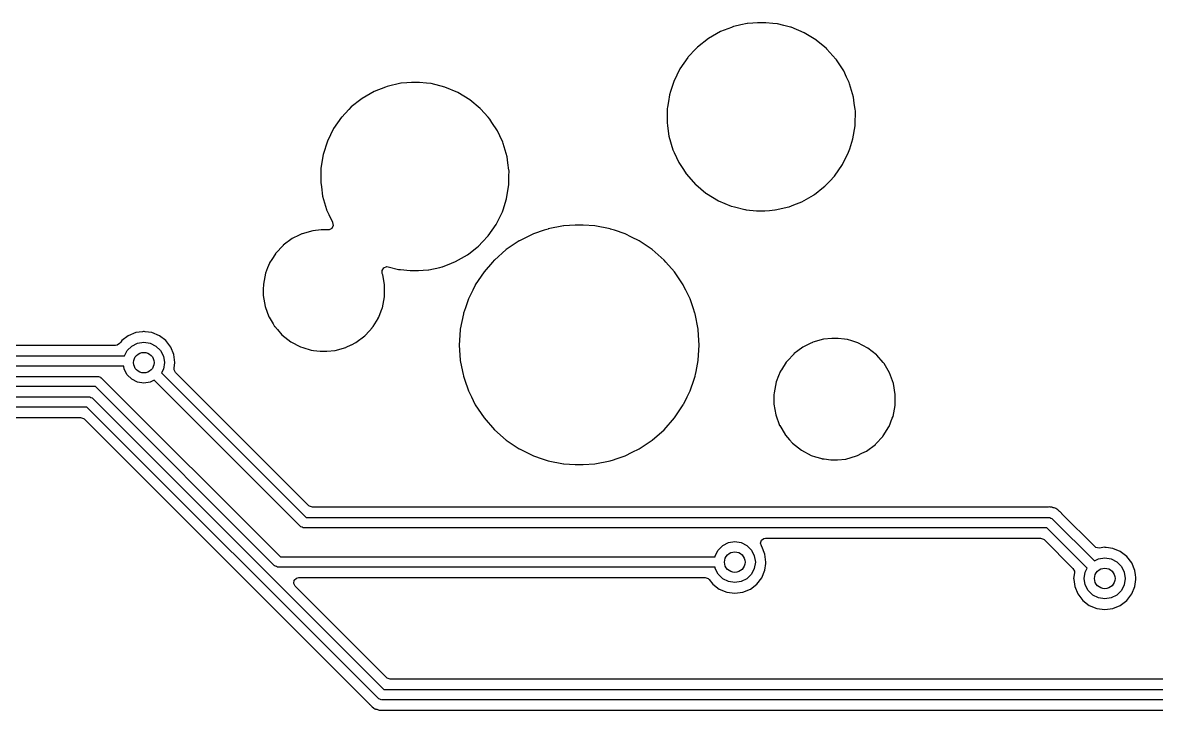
# Model space of a CAD drawing. Extents: x 0.6 to 14.8, y -5.2 to -0.6.
# Drawn here: x 5.108 to 5.977, y -4.119 to -3.592 of the extents above; entities that cross this region are included whole.
import ezdxf

# ---------------------------------------------------------------- set-up
doc = ezdxf.new("R2010")
doc.units = 0
doc.header["$MEASUREMENT"] = 0
doc.layers.add('BLACK', color=7, linetype='CONTINUOUS')

msp = doc.modelspace()

# ---------------------------------------------------------------- linework, layer by layer
at = {"layer": 'BLACK', "linetype": 'CONTINUOUS'}
for p, q in [((5.65103, -3.59539), (5.64267, -3.59864)), ((5.65252, -3.59481), (5.65103, -3.59539)), ((5.65266, -3.59476), (5.65252, -3.59481)), ((5.65252, -3.59481), (5.65252, -3.59481)), ((5.65281, -3.59473), (5.65266, -3.59476)), ((5.65817, -3.59351), (5.65281, -3.59473)), ((5.66311, -3.5924), (5.65817, -3.59351)), ((5.66325, -3.59239), (5.66311, -3.5924)), ((5.6675, -3.59207), (5.66325, -3.59239)), ((5.66325, -3.59239), (5.66325, -3.59239)), ((5.67107, -3.59181), (5.6675, -3.59207)), ((5.67744, -3.59181), (5.67107, -3.59181)), ((5.68259, -3.59232), (5.67744, -3.59181)), ((5.68619, -3.59269), (5.68259, -3.59232)), ((5.68634, -3.5927), (5.68619, -3.59269)), ((5.68619, -3.59269), (5.68619, -3.59269)), ((5.69105, -3.5939), (5.68634, -3.5927)), ((5.69635, -3.59524), (5.69105, -3.5939)), ((5.69672, -3.59534), (5.69635, -3.59524)), ((5.7066, -3.59948), (5.69672, -3.59534)), ((5.63338, -3.60396), (5.62496, -3.61059)), ((5.64267, -3.59864), (5.63338, -3.60396)), ((5.71575, -3.60504), (5.7066, -3.59948)), ((5.62371, -3.61192), (5.6179, -3.6181)), ((5.62496, -3.61059), (5.62371, -3.61192)), ((5.71587, -3.60513), (5.71575, -3.60504)), ((5.72256, -3.6107), (5.71587, -3.60513)), ((5.72399, -3.61189), (5.72256, -3.6107)), ((5.72409, -3.61199), (5.72399, -3.61189)), ((5.73093, -3.61966), (5.72409, -3.61199)), ((5.72409, -3.61199), (5.72409, -3.61199)), ((5.61762, -3.61839), (5.61152, -3.62719)), ((5.6179, -3.6181), (5.61762, -3.61839)), ((5.73112, -3.61988), (5.73093, -3.61966)), ((5.7312, -3.62), (5.73112, -3.61988)), ((5.73136, -3.62023), (5.7312, -3.62)), ((5.7312, -3.62), (5.7312, -3.62)), ((5.737, -3.62884), (5.73136, -3.62023)), ((5.61152, -3.62719), (5.60678, -3.6368)), ((5.73916, -3.63354), (5.737, -3.62884)), ((5.39778, -3.63823), (5.38733, -3.6406)), ((5.39792, -3.63822), (5.39778, -3.63823)), ((5.40217, -3.63791), (5.39792, -3.63822)), ((5.39792, -3.63822), (5.39792, -3.63822)), ((5.40574, -3.63764), (5.40217, -3.63791)), ((5.41211, -3.63764), (5.40574, -3.63764)), ((5.41726, -3.63816), (5.41211, -3.63764)), ((5.42086, -3.63852), (5.41726, -3.63816)), ((5.42087, -3.63852), (5.42086, -3.63852)), ((5.42101, -3.63854), (5.42087, -3.63852)), ((5.43139, -3.64117), (5.42101, -3.63854)), ((5.60674, -3.63694), (5.60426, -3.64468)), ((5.60678, -3.6368), (5.60674, -3.63694)), ((5.74109, -3.63771), (5.73916, -3.63354)), ((5.74148, -3.63856), (5.74109, -3.63771)), ((5.74448, -3.64885), (5.74148, -3.63856)), ((5.37735, -3.64448), (5.36805, -3.6498)), ((5.38585, -3.64117), (5.37735, -3.64448)), ((5.3872, -3.64065), (5.38585, -3.64117)), ((5.38733, -3.6406), (5.3872, -3.64065)), ((5.3872, -3.64065), (5.3872, -3.64065)), ((5.44127, -3.64532), (5.43139, -3.64117)), ((5.45043, -3.65087), (5.44127, -3.64532)), ((5.60352, -3.647), (5.60267, -3.65218)), ((5.60426, -3.64468), (5.60352, -3.647)), ((5.35964, -3.65643), (5.35792, -3.65825)), ((5.36707, -3.65057), (5.35964, -3.65643)), ((5.36793, -3.64989), (5.36707, -3.65057)), ((5.36805, -3.6498), (5.36793, -3.64989)), ((5.36793, -3.64989), (5.36793, -3.64989)), ((5.45054, -3.65097), (5.45043, -3.65087)), ((5.45848, -3.65757), (5.45054, -3.65097)), ((5.60197, -3.65651), (5.60179, -3.65757)), ((5.60267, -3.65218), (5.60197, -3.65651)), ((5.74511, -3.65353), (5.74448, -3.64885)), ((5.74576, -3.65825), (5.74511, -3.65353)), ((5.3523, -3.66423), (5.34619, -3.67303)), ((5.3524, -3.66412), (5.3523, -3.66423)), ((5.35792, -3.65825), (5.3524, -3.66412)), ((5.45866, -3.65772), (5.45848, -3.65757)), ((5.45876, -3.65783), (5.45866, -3.65772)), ((5.46457, -3.66435), (5.45876, -3.65783)), ((5.45876, -3.65783), (5.45876, -3.65783)), ((5.46579, -3.66571), (5.46457, -3.66435)), ((5.60175, -3.66088), (5.60165, -3.66828)), ((5.60179, -3.65772), (5.60175, -3.66088)), ((5.60179, -3.65757), (5.60179, -3.65772)), ((5.60179, -3.65772), (5.60179, -3.65772)), ((5.74592, -3.65946), (5.74576, -3.65825)), ((5.74578, -3.67017), (5.74592, -3.65946)), ((5.34619, -3.67303), (5.34145, -3.68264)), ((5.46748, -3.66828), (5.46579, -3.66571)), ((5.47167, -3.67467), (5.46748, -3.66828)), ((5.60165, -3.66828), (5.60167, -3.66843)), ((5.60167, -3.66843), (5.60201, -3.67092)), ((5.60167, -3.66843), (5.60167, -3.66843)), ((5.60201, -3.67092), (5.6031, -3.6789)), ((5.74406, -3.68074), (5.74566, -3.67092)), ((5.74566, -3.67092), (5.74576, -3.67031)), ((5.74576, -3.67031), (5.74578, -3.67017)), ((5.74576, -3.67031), (5.74576, -3.67031)), ((5.34145, -3.68264), (5.33819, -3.69284)), ((5.47342, -3.67847), (5.47167, -3.67467)), ((5.47572, -3.68346), (5.47342, -3.67847)), ((5.6031, -3.6789), (5.6061, -3.68918)), ((5.74158, -3.68849), (5.74402, -3.68088)), ((5.74402, -3.68088), (5.74406, -3.68074)), ((5.47615, -3.6844), (5.47572, -3.68346)), ((5.47915, -3.69468), (5.47615, -3.6844)), ((5.6061, -3.68918), (5.60616, -3.68931)), ((5.60616, -3.68931), (5.60616, -3.68931)), ((5.60616, -3.68931), (5.60706, -3.69128)), ((5.60706, -3.69128), (5.61058, -3.69891)), ((5.73606, -3.70055), (5.74079, -3.69094)), ((5.74079, -3.69094), (5.74158, -3.68849)), ((5.33819, -3.69284), (5.33647, -3.70341)), ((5.47976, -3.6992), (5.47915, -3.69468)), ((5.48053, -3.70485), (5.47976, -3.6992)), ((5.61058, -3.69891), (5.6142, -3.70443)), ((5.33642, -3.70695), (5.33633, -3.71412)), ((5.33646, -3.70355), (5.33642, -3.70695)), ((5.33647, -3.70341), (5.33646, -3.70355)), ((5.33646, -3.70355), (5.33646, -3.70355)), ((5.48059, -3.7053), (5.48053, -3.70485)), ((5.48054, -3.70932), (5.48059, -3.7053)), ((5.6142, -3.70443), (5.61635, -3.70771)), ((5.61635, -3.70771), (5.61645, -3.70787)), ((5.61645, -3.70787), (5.61655, -3.70797)), ((5.61655, -3.70797), (5.61655, -3.70797)), ((5.61655, -3.70797), (5.62345, -3.71571)), ((5.72995, -3.70935), (5.73606, -3.70055)), ((5.33633, -3.71412), (5.33634, -3.71426)), ((5.33634, -3.71426), (5.33634, -3.71426)), ((5.33634, -3.71426), (5.3368, -3.71762)), ((5.47873, -3.72658), (5.48045, -3.71601)), ((5.48045, -3.71601), (5.48046, -3.71553)), ((5.48046, -3.71553), (5.48054, -3.70932)), ((5.62345, -3.71571), (5.62359, -3.71586)), ((5.62359, -3.71586), (5.6237, -3.71595)), ((5.6237, -3.71595), (5.6237, -3.71595)), ((5.6237, -3.71595), (5.63143, -3.72239)), ((5.72159, -3.71796), (5.72261, -3.71715)), ((5.72261, -3.71715), (5.7263, -3.71323)), ((5.7263, -3.71323), (5.72985, -3.70946)), ((5.72985, -3.70946), (5.72995, -3.70935)), ((5.72985, -3.70946), (5.72985, -3.70946)), ((5.3368, -3.71762), (5.33777, -3.72473)), ((5.33777, -3.72473), (5.34077, -3.73502)), ((5.63143, -3.72239), (5.63182, -3.72271)), ((5.63182, -3.72271), (5.64098, -3.72826)), ((5.7049, -3.7291), (5.71389, -3.72397)), ((5.71389, -3.72397), (5.71407, -3.72386)), ((5.71407, -3.72386), (5.7142, -3.72379)), ((5.71407, -3.72386), (5.71407, -3.72386)), ((5.7142, -3.72379), (5.71456, -3.7235)), ((5.71456, -3.7235), (5.72159, -3.71796)), ((5.47599, -3.73515), (5.47869, -3.72672)), ((5.47869, -3.72672), (5.47873, -3.72658)), ((5.64098, -3.72826), (5.65086, -3.73241)), ((5.65086, -3.73241), (5.651, -3.73244)), ((5.651, -3.73244), (5.651, -3.73244)), ((5.651, -3.73244), (5.65323, -3.73301)), ((5.65323, -3.73301), (5.66124, -3.73504)), ((5.68447, -3.73535), (5.69492, -3.73298)), ((5.69492, -3.73298), (5.69524, -3.73286)), ((5.69524, -3.73286), (5.69881, -3.73147)), ((5.69881, -3.73147), (5.7049, -3.7291)), ((5.34077, -3.73502), (5.34083, -3.73515)), ((5.34083, -3.73515), (5.34083, -3.73515)), ((5.34083, -3.73515), (5.34257, -3.73894)), ((5.34257, -3.73894), (5.34525, -3.74475)), ((5.47073, -3.74639), (5.47547, -3.73678)), ((5.47547, -3.73678), (5.47599, -3.73515)), ((5.66124, -3.73504), (5.66138, -3.73506)), ((5.66138, -3.73506), (5.66138, -3.73506)), ((5.66138, -3.73506), (5.66231, -3.73515)), ((5.66231, -3.73515), (5.67013, -3.73594)), ((5.67013, -3.73594), (5.67651, -3.73594)), ((5.67651, -3.73594), (5.68024, -3.73566)), ((5.68024, -3.73566), (5.68433, -3.73536)), ((5.68433, -3.73536), (5.68447, -3.73535)), ((5.68433, -3.73536), (5.68433, -3.73536)), ((5.33025, -3.75123), (5.32203, -3.75355)), ((5.33659, -3.75065), (5.33025, -3.75123)), ((5.34153, -3.75065), (5.33659, -3.75065)), ((5.34164, -3.75067), (5.34153, -3.75065)), ((5.3417, -3.75067), (5.34164, -3.75067)), ((5.34268, -3.7506), (5.3417, -3.75067)), ((5.34478, -3.74944), (5.34268, -3.7506)), ((5.3458, -3.74725), (5.34478, -3.74944)), ((5.34525, -3.74475), (5.34533, -3.74487)), ((5.34533, -3.74487), (5.34534, -3.74489)), ((5.34534, -3.74489), (5.3458, -3.74725)), ((5.46462, -3.75519), (5.47073, -3.74639)), ((5.50751, -3.75094), (5.4992, -3.75376)), ((5.51047, -3.74994), (5.50751, -3.75094)), ((5.51059, -3.7499), (5.51047, -3.74994)), ((5.51047, -3.74994), (5.51047, -3.74994)), ((5.52239, -3.74755), (5.51059, -3.7499)), ((5.52252, -3.74754), (5.52239, -3.74755)), ((5.53132, -3.74696), (5.52252, -3.74754)), ((5.52252, -3.74754), (5.52252, -3.74754)), ((5.53139, -3.74696), (5.53132, -3.74696)), ((5.53132, -3.74696), (5.53132, -3.74696)), ((5.53739, -3.74696), (5.53139, -3.74696)), ((5.53746, -3.74696), (5.53739, -3.74696)), ((5.54627, -3.74754), (5.53746, -3.74696)), ((5.53746, -3.74696), (5.53746, -3.74696)), ((5.54639, -3.74755), (5.54627, -3.74754)), ((5.54627, -3.74754), (5.54627, -3.74754)), ((5.55819, -3.7499), (5.54639, -3.74755)), ((5.55831, -3.74994), (5.55819, -3.7499)), ((5.56127, -3.75094), (5.55831, -3.74994)), ((5.55831, -3.74994), (5.55831, -3.74994)), ((5.56958, -3.75376), (5.56127, -3.75094)), ((5.31437, -3.75733), (5.30753, -3.76244)), ((5.31981, -3.75465), (5.31437, -3.75733)), ((5.32187, -3.75363), (5.31981, -3.75465)), ((5.32203, -3.75355), (5.32187, -3.75363)), ((5.32187, -3.75363), (5.32187, -3.75363)), ((5.45728, -3.76299), (5.46022, -3.75987)), ((5.46022, -3.75987), (5.46452, -3.75529)), ((5.46452, -3.75529), (5.46462, -3.75519)), ((5.46452, -3.75529), (5.46452, -3.75529)), ((5.48842, -3.75908), (5.47842, -3.76576)), ((5.48853, -3.75902), (5.48842, -3.75908)), ((5.49427, -3.75619), (5.48853, -3.75902)), ((5.48853, -3.75902), (5.48853, -3.75902)), ((5.4992, -3.75376), (5.49427, -3.75619)), ((5.57451, -3.75619), (5.56958, -3.75376)), ((5.58025, -3.75902), (5.57451, -3.75619)), ((5.58036, -3.75908), (5.58025, -3.75902)), ((5.58025, -3.75902), (5.58025, -3.75902)), ((5.59037, -3.76576), (5.58036, -3.75908)), ((5.30164, -3.76887), (5.29889, -3.77322)), ((5.30173, -3.76871), (5.30164, -3.76887)), ((5.30164, -3.76887), (5.30164, -3.76887)), ((5.30194, -3.76849), (5.30173, -3.76871)), ((5.30741, -3.76257), (5.30194, -3.76849)), ((5.30753, -3.76244), (5.30741, -3.76257)), ((5.44887, -3.76962), (5.44983, -3.76887)), ((5.44983, -3.76887), (5.45594, -3.76405)), ((5.45594, -3.76405), (5.45728, -3.76299)), ((5.47842, -3.76576), (5.46937, -3.77369)), ((5.59941, -3.77369), (5.59037, -3.76576)), ((5.29711, -3.7761), (5.29565, -3.77976)), ((5.29717, -3.77594), (5.29711, -3.7761)), ((5.29711, -3.7761), (5.29711, -3.7761)), ((5.29889, -3.77322), (5.29717, -3.77594)), ((5.42999, -3.77867), (5.43332, -3.77737)), ((5.43332, -3.77737), (5.43957, -3.77494)), ((5.43957, -3.77494), (5.44887, -3.76962)), ((5.46795, -3.77532), (5.46144, -3.78274)), ((5.46929, -3.77379), (5.46795, -3.77532)), ((5.46937, -3.77369), (5.46929, -3.77379)), ((5.59949, -3.77379), (5.59941, -3.77369)), ((5.60083, -3.77532), (5.59949, -3.77379)), ((5.60734, -3.78274), (5.60083, -3.77532)), ((5.29401, -3.78387), (5.29234, -3.79225)), ((5.29565, -3.77976), (5.29401, -3.78387)), ((5.38337, -3.78161), (5.38471, -3.77961)), ((5.38347, -3.78402), (5.38337, -3.78161)), ((5.38385, -3.78505), (5.38347, -3.78402)), ((5.38406, -3.78628), (5.38385, -3.78505)), ((5.38517, -3.79278), (5.38406, -3.78628)), ((5.38471, -3.77961), (5.38697, -3.77878)), ((5.38697, -3.77878), (5.38808, -3.77889)), ((5.38808, -3.77889), (5.39591, -3.78088)), ((5.39591, -3.78088), (5.39605, -3.78089)), ((5.39605, -3.78089), (5.39605, -3.78089)), ((5.39605, -3.78089), (5.39731, -3.78102)), ((5.39731, -3.78102), (5.40481, -3.78178)), ((5.40481, -3.78178), (5.41118, -3.78178)), ((5.41118, -3.78178), (5.41475, -3.78151)), ((5.41475, -3.78151), (5.419, -3.7812)), ((5.419, -3.7812), (5.41914, -3.78118)), ((5.419, -3.7812), (5.419, -3.7812)), ((5.41914, -3.78118), (5.42744, -3.77931)), ((5.42744, -3.77931), (5.42945, -3.77885)), ((5.42945, -3.77885), (5.42959, -3.77882)), ((5.42959, -3.77882), (5.42999, -3.77867)), ((5.46144, -3.78274), (5.45476, -3.79274)), ((5.61402, -3.79274), (5.60734, -3.78274)), ((5.29234, -3.79225), (5.29229, -3.79624)), ((5.38529, -3.79347), (5.38517, -3.79278)), ((5.38526, -3.79607), (5.38529, -3.79365)), ((5.38529, -3.79364), (5.38529, -3.79347)), ((5.38529, -3.79365), (5.38529, -3.79364)), ((5.4547, -3.79285), (5.45272, -3.79688)), ((5.45476, -3.79274), (5.4547, -3.79285)), ((5.4547, -3.79285), (5.4547, -3.79285)), ((5.61408, -3.79285), (5.61402, -3.79274)), ((5.61607, -3.79688), (5.61408, -3.79285)), ((5.61408, -3.79285), (5.61408, -3.79285)), ((5.29224, -3.8003), (5.29223, -3.80079)), ((5.29223, -3.80079), (5.29368, -3.80921)), ((5.29229, -3.79624), (5.29224, -3.8003)), ((5.38351, -3.81039), (5.38518, -3.80201)), ((5.38518, -3.80201), (5.38526, -3.79607)), ((5.44944, -3.80352), (5.44711, -3.81039)), ((5.45272, -3.79688), (5.44944, -3.80352)), ((5.61934, -3.80352), (5.61607, -3.79688)), ((5.62167, -3.81039), (5.61934, -3.80352)), ((5.29368, -3.80921), (5.29663, -3.81722)), ((5.38072, -3.81738), (5.38345, -3.81055)), ((5.38345, -3.81055), (5.38351, -3.81039)), ((5.44711, -3.81039), (5.44575, -3.8144)), ((5.62303, -3.8144), (5.62167, -3.81039)), ((5.29663, -3.81722), (5.29672, -3.81738)), ((5.29672, -3.81738), (5.29672, -3.81738)), ((5.29672, -3.81738), (5.29982, -3.82258)), ((5.37639, -3.82459), (5.38025, -3.81847)), ((5.38025, -3.81847), (5.38035, -3.81832)), ((5.38035, -3.81832), (5.38072, -3.81738)), ((5.44557, -3.81491), (5.44323, -3.82671)), ((5.44575, -3.8144), (5.44557, -3.81491)), ((5.62321, -3.81491), (5.62303, -3.8144)), ((5.62555, -3.82671), (5.62321, -3.81491)), ((5.19462, -3.82933), (5.18886, -3.83171)), ((5.19978, -3.82865), (5.19462, -3.82933)), ((5.20053, -3.82855), (5.19978, -3.82865)), ((5.20079, -3.82852), (5.20053, -3.82855)), ((5.20104, -3.82855), (5.20079, -3.82852)), ((5.20179, -3.82865), (5.20104, -3.82855)), ((5.20696, -3.82933), (5.20179, -3.82865)), ((5.21271, -3.83171), (5.20696, -3.82933)), ((5.29982, -3.82258), (5.301, -3.82456)), ((5.301, -3.82456), (5.30112, -3.8247)), ((5.30112, -3.8247), (5.30112, -3.8247)), ((5.30112, -3.8247), (5.30308, -3.82693)), ((5.30308, -3.82693), (5.30663, -3.83099)), ((5.36999, -3.83182), (5.37366, -3.82785)), ((5.37366, -3.82785), (5.37567, -3.82567)), ((5.37567, -3.82567), (5.37579, -3.82554)), ((5.37567, -3.82567), (5.37567, -3.82567)), ((5.37579, -3.82554), (5.37639, -3.82459)), ((5.44322, -3.82684), (5.44266, -3.83542)), ((5.44323, -3.82671), (5.44322, -3.82684)), ((5.44322, -3.82684), (5.44322, -3.82684)), ((5.62556, -3.82684), (5.62555, -3.82671)), ((5.62612, -3.83542), (5.62556, -3.82684)), ((5.62556, -3.82684), (5.62556, -3.82684)), ((5.18025, -3.83906), (5.17915, -3.83922)), ((5.18224, -3.8377), (5.18025, -3.83906)), ((5.18303, -3.83667), (5.18224, -3.8377)), ((5.18393, -3.8355), (5.18303, -3.83667)), ((5.18886, -3.83171), (5.18393, -3.8355)), ((5.19153, -3.83962), (5.19592, -3.83738)), ((5.19592, -3.83738), (5.20079, -3.83661)), ((5.20079, -3.83661), (5.20565, -3.83738)), ((5.20565, -3.83738), (5.21004, -3.83962)), ((5.21765, -3.8355), (5.21271, -3.83171)), ((5.22144, -3.84044), (5.21765, -3.8355)), ((5.30663, -3.83099), (5.31334, -3.83627)), ((5.31334, -3.83627), (5.3209, -3.84025)), ((5.35569, -3.8406), (5.35953, -3.83871)), ((5.35953, -3.83871), (5.35981, -3.83857)), ((5.35981, -3.83857), (5.36315, -3.83693)), ((5.36315, -3.83693), (5.36999, -3.83182)), ((5.44266, -3.83542), (5.44244, -3.83871)), ((5.44244, -3.83871), (5.44245, -3.83884)), ((5.44245, -3.83884), (5.44321, -3.85048)), ((5.62557, -3.85048), (5.62633, -3.83884)), ((5.62634, -3.83871), (5.62612, -3.83542)), ((5.62633, -3.83884), (5.62634, -3.83871)), ((5.7113, -3.8377), (5.70563, -3.8405)), ((5.71313, -3.8368), (5.7113, -3.8377)), ((5.71329, -3.83672), (5.71313, -3.8368)), ((5.71313, -3.8368), (5.71313, -3.8368)), ((5.72151, -3.8344), (5.71329, -3.83672)), ((5.72785, -3.83382), (5.72151, -3.8344)), ((5.73279, -3.83382), (5.72785, -3.83382)), ((5.73757, -3.83438), (5.73279, -3.83382)), ((5.73955, -3.83462), (5.73757, -3.83438)), ((5.73972, -3.83464), (5.73955, -3.83462)), ((5.73955, -3.83462), (5.73955, -3.83462)), ((5.7399, -3.83469), (5.73972, -3.83464)), ((5.74316, -3.8357), (5.7399, -3.83469)), ((5.7399, -3.83469), (5.7399, -3.83469)), ((5.74788, -3.83717), (5.74316, -3.8357)), ((5.75544, -3.84115), (5.74788, -3.83717)), ((4.61451, -3.84712), (5.186, -3.84712)), ((5.17915, -3.83922), (4.87493, -3.83922)), ((5.186, -3.84712), (5.18805, -3.84311)), ((5.18805, -3.84311), (5.19153, -3.83962)), ((5.21004, -3.83962), (5.21353, -3.84311)), ((5.21353, -3.84311), (5.21576, -3.8475)), ((5.21576, -3.8475), (5.21654, -3.85236)), ((5.22382, -3.84619), (5.22144, -3.84044)), ((5.22463, -3.85236), (5.22382, -3.84619)), ((5.3209, -3.84025), (5.32251, -3.84075)), ((5.32251, -3.84075), (5.32889, -3.84273)), ((5.32889, -3.84273), (5.32889, -3.84273)), ((5.32889, -3.84273), (5.32906, -3.84278)), ((5.32906, -3.84278), (5.32923, -3.84281)), ((5.32923, -3.84281), (5.32923, -3.84281)), ((5.32923, -3.84281), (5.33066, -3.84297)), ((5.33066, -3.84297), (5.33599, -3.8436)), ((5.33599, -3.8436), (5.34093, -3.8436)), ((5.34093, -3.8436), (5.34727, -3.84302)), ((5.34727, -3.84302), (5.35549, -3.8407)), ((5.35549, -3.8407), (5.35569, -3.8406)), ((5.69867, -3.84574), (5.69388, -3.85092)), ((5.69879, -3.84561), (5.69867, -3.84574)), ((5.69903, -3.84542), (5.69879, -3.84561)), ((5.70196, -3.84324), (5.69903, -3.84542)), ((5.70563, -3.8405), (5.70196, -3.84324)), ((5.76215, -3.84644), (5.75544, -3.84115)), ((5.76227, -3.84657), (5.76215, -3.84644)), ((5.76735, -3.85236), (5.76227, -3.84657)), ((5.18546, -3.85499), (4.61288, -3.85499)), ((5.18581, -3.85723), (5.18546, -3.85499)), ((5.21654, -3.85236), (5.21576, -3.85723)), ((5.22406, -3.85669), (5.22463, -3.85236)), ((5.44321, -3.85048), (5.44323, -3.85071)), ((5.44323, -3.85071), (5.4449, -3.8591)), ((5.62388, -3.8591), (5.62555, -3.85071)), ((5.62555, -3.85071), (5.62557, -3.85048)), ((5.69289, -3.85203), (5.68921, -3.85786)), ((5.69299, -3.85188), (5.69289, -3.85203)), ((5.69289, -3.85203), (5.69289, -3.85203)), ((5.69388, -3.85092), (5.69299, -3.85188)), ((5.76778, -3.85286), (5.76735, -3.85236)), ((5.76787, -3.85301), (5.76778, -3.85286)), ((5.77206, -3.86005), (5.76787, -3.85301)), ((5.76787, -3.85301), (5.76787, -3.85301)), ((4.608, -3.86285), (5.16537, -3.86285)), ((5.16537, -3.86285), (5.16567, -3.86294)), ((5.16567, -3.86294), (5.16598, -3.86289)), ((5.16598, -3.86289), (5.1668, -3.86331)), ((5.1668, -3.86331), (5.16768, -3.8636)), ((5.16768, -3.8636), (5.16787, -3.86386)), ((5.16787, -3.86386), (5.16815, -3.864)), ((5.16815, -3.864), (5.30542, -4.00127)), ((5.18805, -3.86162), (5.18581, -3.85723)), ((5.19153, -3.8651), (5.18805, -3.86162)), ((5.19592, -3.86734), (5.19153, -3.8651)), ((5.21576, -3.85723), (5.21423, -3.86024)), ((5.21423, -3.86024), (5.32503, -3.97104)), ((5.22406, -3.85674), (5.22406, -3.85669)), ((5.22407, -3.85786), (5.22406, -3.85674)), ((5.22516, -3.86001), (5.22407, -3.85786)), ((5.32188, -3.95672), (5.22516, -3.86001)), ((5.4449, -3.8591), (5.44538, -3.86153)), ((5.44538, -3.86153), (5.44557, -3.86251)), ((5.44557, -3.86251), (5.44562, -3.86263)), ((5.44562, -3.86263), (5.44562, -3.86263)), ((5.44562, -3.86263), (5.44642, -3.86501)), ((5.44642, -3.86501), (5.44944, -3.8739)), ((5.61934, -3.8739), (5.62236, -3.86501)), ((5.62236, -3.86501), (5.62317, -3.86263)), ((5.62317, -3.86263), (5.62321, -3.86251)), ((5.62317, -3.86263), (5.62317, -3.86263)), ((5.62321, -3.86251), (5.6234, -3.86153)), ((5.6234, -3.86153), (5.62388, -3.8591)), ((5.68707, -3.86251), (5.68527, -3.86704)), ((5.68837, -3.85927), (5.68707, -3.86251)), ((5.68843, -3.8591), (5.68837, -3.85927)), ((5.68837, -3.85927), (5.68837, -3.85927)), ((5.68921, -3.85786), (5.68843, -3.8591)), ((5.77215, -3.8602), (5.77206, -3.86005)), ((5.77206, -3.86005), (5.77206, -3.86005)), ((5.7751, -3.86821), (5.77215, -3.8602)), ((5.16373, -3.87072), (4.60637, -3.87072)), ((5.301, -4.00799), (5.16373, -3.87072)), ((5.20079, -3.86811), (5.19592, -3.86734)), ((5.20565, -3.86734), (5.20079, -3.86811)), ((5.20866, -3.86581), (5.20565, -3.86734)), ((5.32061, -3.97776), (5.20866, -3.86581)), ((5.68527, -3.86704), (5.6836, -3.87541)), ((5.77655, -3.87663), (5.7751, -3.86821)), ((4.60148, -3.87857), (5.15885, -3.87857)), ((5.15885, -3.87857), (5.15915, -3.87867)), ((5.15915, -3.87867), (5.15947, -3.87862)), ((5.15947, -3.87862), (5.16029, -3.87904)), ((5.16029, -3.87904), (5.16116, -3.87933)), ((5.16116, -3.87933), (5.16135, -3.87958)), ((5.16135, -3.87958), (5.16163, -3.87973)), ((5.16163, -3.87973), (5.38474, -4.10283)), ((5.44944, -3.8739), (5.45176, -3.87861)), ((5.45176, -3.87861), (5.45449, -3.88413)), ((5.61438, -3.88396), (5.61702, -3.87861)), ((5.61702, -3.87861), (5.61934, -3.8739)), ((5.68358, -3.87713), (5.6835, -3.88339)), ((5.6836, -3.87541), (5.68358, -3.87713)), ((5.77644, -3.88517), (5.77651, -3.87963)), ((5.77651, -3.87963), (5.77655, -3.87681)), ((5.77655, -3.87681), (5.77655, -3.87663)), ((5.77655, -3.87681), (5.77655, -3.87681)), ((5.15722, -3.88645), (4.59985, -3.88645)), ((5.38032, -4.10955), (5.15722, -3.88645)), ((5.45449, -3.88413), (5.45476, -3.88469)), ((5.45476, -3.88469), (5.46144, -3.89469)), ((5.60734, -3.89469), (5.61402, -3.88469)), ((5.61402, -3.88469), (5.61429, -3.88413)), ((5.61429, -3.88413), (5.61438, -3.88396)), ((5.6835, -3.88339), (5.68349, -3.88396)), ((5.68349, -3.88396), (5.68352, -3.88413)), ((5.68352, -3.88413), (5.68354, -3.88425)), ((5.68352, -3.88413), (5.68352, -3.88413)), ((5.68354, -3.88425), (5.68493, -3.89237)), ((5.77477, -3.89355), (5.77644, -3.88517)), ((4.67843, -3.89434), (5.15234, -3.89434)), ((5.15234, -3.89434), (5.15463, -3.89509)), ((5.15463, -3.89509), (5.15509, -3.89548)), ((5.15509, -3.89548), (5.37325, -4.11365)), ((5.46144, -3.89469), (5.46937, -3.90373)), ((5.59941, -3.90373), (5.60734, -3.89469)), ((5.68493, -3.89237), (5.68789, -3.90039)), ((5.77173, -3.90117), (5.77425, -3.89487)), ((5.77425, -3.89487), (5.77477, -3.89355)), ((5.46937, -3.90373), (5.47842, -3.91166)), ((5.59037, -3.91166), (5.59941, -3.90373)), ((5.68789, -3.90039), (5.68798, -3.90054)), ((5.68798, -3.90054), (5.68798, -3.90054)), ((5.68798, -3.90054), (5.69207, -3.90741)), ((5.69207, -3.90741), (5.69226, -3.90773)), ((5.69226, -3.90773), (5.69238, -3.90786)), ((5.69238, -3.90786), (5.69238, -3.90786)), ((5.69238, -3.90786), (5.69547, -3.91139)), ((5.76705, -3.90871), (5.76719, -3.90848)), ((5.76719, -3.90848), (5.77151, -3.90163)), ((5.77151, -3.90163), (5.77161, -3.90148)), ((5.77161, -3.90148), (5.77173, -3.90117)), ((5.47842, -3.91166), (5.48842, -3.91834)), ((5.58036, -3.91834), (5.59037, -3.91166)), ((5.69547, -3.91139), (5.69789, -3.91415)), ((5.69789, -3.91415), (5.7046, -3.91944)), ((5.75441, -3.92009), (5.76125, -3.91498)), ((5.76125, -3.91498), (5.76152, -3.91469)), ((5.76152, -3.91469), (5.76693, -3.90884)), ((5.76693, -3.90884), (5.76705, -3.90871)), ((5.76693, -3.90884), (5.76693, -3.90884)), ((5.48842, -3.91834), (5.48853, -3.9184)), ((5.48853, -3.9184), (5.48853, -3.9184)), ((5.48853, -3.9184), (5.49383, -3.92101)), ((5.49383, -3.92101), (5.4992, -3.92366)), ((5.4992, -3.92366), (5.50601, -3.92597)), ((5.56278, -3.92597), (5.56958, -3.92366)), ((5.56958, -3.92366), (5.57495, -3.92101)), ((5.57495, -3.92101), (5.58025, -3.9184)), ((5.58025, -3.9184), (5.58036, -3.91834)), ((5.58025, -3.9184), (5.58025, -3.9184)), ((5.7046, -3.91944), (5.71216, -3.92342)), ((5.71216, -3.92342), (5.7154, -3.92442)), ((5.7154, -3.92442), (5.72014, -3.9259)), ((5.72014, -3.9259), (5.72014, -3.9259)), ((5.72014, -3.9259), (5.72032, -3.92595)), ((5.72032, -3.92595), (5.72049, -3.92597)), ((5.73853, -3.92619), (5.74675, -3.92387)), ((5.74675, -3.92387), (5.74756, -3.92347)), ((5.74756, -3.92347), (5.751, -3.92177)), ((5.751, -3.92177), (5.75441, -3.92009)), ((5.50601, -3.92597), (5.50824, -3.92673)), ((5.50824, -3.92673), (5.51059, -3.92753)), ((5.51059, -3.92753), (5.52239, -3.92987)), ((5.52239, -3.92987), (5.52252, -3.92988)), ((5.52252, -3.92988), (5.52252, -3.92988)), ((5.52252, -3.92988), (5.53132, -3.93046)), ((5.53132, -3.93046), (5.53132, -3.93046)), ((5.53132, -3.93046), (5.53139, -3.93046)), ((5.53139, -3.93046), (5.53739, -3.93046)), ((5.53739, -3.93046), (5.53746, -3.93046)), ((5.53746, -3.93046), (5.54627, -3.92988)), ((5.53746, -3.93046), (5.53746, -3.93046)), ((5.54627, -3.92988), (5.54639, -3.92987)), ((5.54627, -3.92988), (5.54627, -3.92988)), ((5.54639, -3.92987), (5.55819, -3.92753)), ((5.55819, -3.92753), (5.56054, -3.92673)), ((5.56054, -3.92673), (5.56278, -3.92597)), ((5.72049, -3.92597), (5.72049, -3.92597)), ((5.72049, -3.92597), (5.72192, -3.92614)), ((5.72192, -3.92614), (5.72725, -3.92677)), ((5.72725, -3.92677), (5.73219, -3.92677)), ((5.73219, -3.92677), (5.73853, -3.92619)), ((5.32716, -3.962), (5.32188, -3.95672)), ((5.32762, -3.9624), (5.32716, -3.962)), ((5.32991, -3.96314), (5.32762, -3.9624)), ((5.814, -3.96314), (5.32991, -3.96314)), ((5.89319, -3.96314), (5.814, -3.96314)), ((5.89371, -3.96311), (5.89319, -3.96314)), ((5.89387, -3.96308), (5.89371, -3.96311)), ((5.89485, -3.96295), (5.89387, -3.96308)), ((5.8952, -3.96303), (5.89485, -3.96295)), ((5.89521, -3.96304), (5.8952, -3.96303)), ((5.8952, -3.96303), (5.8952, -3.96303)), ((5.89611, -3.96314), (5.89521, -3.96304)), ((5.89635, -3.96314), (5.89611, -3.96314)), ((5.8966, -3.96317), (5.89635, -3.96314)), ((5.89686, -3.96327), (5.8966, -3.96317)), ((5.89758, -3.96355), (5.89686, -3.96327)), ((5.89686, -3.96327), (5.89686, -3.96327)), ((5.89812, -3.96373), (5.89758, -3.96355)), ((5.89914, -3.96397), (5.89812, -3.96373)), ((5.89944, -3.96417), (5.89914, -3.96397)), ((5.89951, -3.96423), (5.89944, -3.96417)), ((5.89944, -3.96417), (5.89944, -3.96417)), ((5.90027, -3.96463), (5.89951, -3.96423)), ((5.9007, -3.9648), (5.90027, -3.96463)), ((5.90096, -3.96504), (5.9007, -3.9648)), ((5.90155, -3.96559), (5.90096, -3.96504)), ((5.90171, -3.96573), (5.90155, -3.96559)), ((5.90185, -3.96583), (5.90171, -3.96573)), ((5.90239, -3.96637), (5.90185, -3.96583)), ((5.9025, -3.96647), (5.90239, -3.96637)), ((5.90308, -3.96701), (5.9025, -3.96647)), ((5.90393, -3.9678), (5.90308, -3.96701)), ((5.90401, -3.96797), (5.90393, -3.9678)), ((5.90412, -3.9681), (5.90401, -3.96797)), ((5.92936, -3.99334), (5.90412, -3.9681)), ((5.3209, -3.9779), (5.32061, -3.97776)), ((5.32108, -3.97816), (5.3209, -3.9779)), ((5.32503, -3.97104), (5.89426, -3.97104)), ((5.89426, -3.97104), (5.89457, -3.97113)), ((5.89457, -3.97113), (5.89488, -3.97108)), ((5.89488, -3.97108), (5.8957, -3.9715)), ((5.8957, -3.9715), (5.89658, -3.97179)), ((5.89658, -3.97179), (5.89676, -3.97204)), ((5.89676, -3.97204), (5.89705, -3.97219)), ((5.89705, -3.97219), (5.92913, -4.00427)), ((5.32196, -3.97844), (5.32108, -3.97816)), ((5.32278, -3.97886), (5.32196, -3.97844)), ((5.3231, -3.97881), (5.32278, -3.97886)), ((5.3234, -3.97891), (5.3231, -3.97881)), ((5.89263, -3.97891), (5.3234, -3.97891)), ((5.92356, -4.00984), (5.89263, -3.97891)), ((5.6408, -3.99595), (5.64429, -3.99246)), ((5.64429, -3.99246), (5.64868, -3.99023)), ((5.64868, -3.99023), (5.65354, -3.98946)), ((5.65354, -3.98946), (5.65841, -3.99023)), ((5.65841, -3.99023), (5.6628, -3.99246)), ((5.6628, -3.99246), (5.66628, -3.99595)), ((5.67323, -3.9908), (5.67391, -3.98849)), ((5.67395, -3.99284), (5.67323, -3.9908)), ((5.67391, -3.98849), (5.67583, -3.98703)), ((5.67391, -3.99286), (5.67395, -3.99284)), ((5.67403, -3.99307), (5.67391, -3.99286)), ((5.67419, -3.99328), (5.67403, -3.99307)), ((5.67403, -3.99307), (5.67403, -3.99307)), ((5.67658, -3.99903), (5.67419, -3.99328)), ((5.67583, -3.98703), (5.67713, -3.9868)), ((5.67713, -3.9868), (5.85487, -3.9868)), ((5.85487, -3.9868), (5.88775, -3.9868)), ((5.88775, -3.9868), (5.89004, -3.98755)), ((5.89004, -3.98755), (5.89051, -3.98794)), ((5.89051, -3.98794), (5.91263, -4.01007)), ((5.93026, -3.99401), (5.92936, -3.99334)), ((5.93263, -3.99445), (5.93026, -3.99401)), ((5.93701, -3.99387), (5.93263, -3.99445)), ((5.93726, -3.9939), (5.93701, -3.99387)), ((5.93801, -3.994), (5.93726, -3.9939)), ((5.94318, -3.99468), (5.93801, -3.994)), ((5.94893, -3.99707), (5.94318, -3.99468)), ((5.30542, -4.00127), (5.63842, -4.00127)), ((5.63842, -4.00127), (5.63857, -4.00034)), ((5.63857, -4.00034), (5.6408, -3.99595)), ((5.66628, -3.99595), (5.66852, -4.00034)), ((5.66852, -4.00034), (5.66929, -4.0052)), ((5.67739, -4.0052), (5.67658, -3.99903)), ((5.92913, -4.00427), (5.93214, -4.00274)), ((5.93214, -4.00274), (5.93701, -4.00197)), ((5.93701, -4.00197), (5.94187, -4.00274)), ((5.94187, -4.00274), (5.94626, -4.00498)), ((5.95387, -4.00086), (5.94893, -3.99707)), ((5.95766, -4.00579), (5.95387, -4.00086)), ((5.30129, -4.00813), (5.301, -4.00799)), ((5.30147, -4.00839), (5.30129, -4.00813)), ((5.30235, -4.00867), (5.30147, -4.00839)), ((5.30317, -4.00909), (5.30235, -4.00867)), ((5.30348, -4.00904), (5.30317, -4.00909)), ((5.30379, -4.00914), (5.30348, -4.00904)), ((5.63842, -4.00914), (5.30379, -4.00914)), ((5.63857, -4.01007), (5.63842, -4.00914)), ((5.6408, -4.01446), (5.63857, -4.01007)), ((5.66852, -4.01007), (5.66628, -4.01446)), ((5.66929, -4.0052), (5.66852, -4.01007)), ((5.67419, -4.01713), (5.67658, -4.01138)), ((5.67658, -4.01138), (5.67726, -4.00621)), ((5.67726, -4.00621), (5.67736, -4.00546)), ((5.67736, -4.00546), (5.67739, -4.0052)), ((5.91263, -4.01007), (5.91372, -4.01222)), ((5.91372, -4.01222), (5.91374, -4.01334)), ((5.92203, -4.01285), (5.92356, -4.00984)), ((5.94626, -4.00498), (5.94975, -4.00846)), ((5.94975, -4.00846), (5.95199, -4.01285)), ((5.96004, -4.01154), (5.95766, -4.00579)), ((5.96047, -4.01483), (5.96004, -4.01154)), ((5.31567, -4.02154), (5.31604, -4.01916)), ((5.31604, -4.01916), (5.31775, -4.01746)), ((5.31775, -4.01746), (5.31951, -4.01704)), ((5.31951, -4.01704), (5.57734, -4.01704)), ((5.57734, -4.01704), (5.6309, -4.01704)), ((5.6309, -4.01704), (5.63319, -4.01778)), ((5.63319, -4.01778), (5.63399, -4.01856)), ((5.63399, -4.01856), (5.63668, -4.02207)), ((5.64429, -4.01795), (5.6408, -4.01446)), ((5.64868, -4.02018), (5.64429, -4.01795)), ((5.65354, -4.02095), (5.64868, -4.02018)), ((5.65841, -4.02018), (5.65354, -4.02095)), ((5.6628, -4.01795), (5.65841, -4.02018)), ((5.66628, -4.01446), (5.6628, -4.01795)), ((5.6704, -4.02207), (5.67419, -4.01713)), ((5.91374, -4.01334), (5.91316, -4.01772)), ((5.91316, -4.01772), (5.9132, -4.01797)), ((5.9132, -4.01797), (5.91327, -4.01856)), ((5.91327, -4.01856), (5.91397, -4.02389)), ((5.92126, -4.01772), (5.92203, -4.01285)), ((5.92203, -4.02258), (5.92126, -4.01772)), ((5.95199, -4.01285), (5.95276, -4.01772)), ((5.95276, -4.01772), (5.95199, -4.02258)), ((5.96004, -4.02389), (5.96074, -4.01856)), ((5.96075, -4.01689), (5.96047, -4.01483)), ((5.96074, -4.01856), (5.96082, -4.01797)), ((5.96085, -4.01772), (5.96075, -4.01689)), ((5.96082, -4.01797), (5.96085, -4.01772)), ((5.31676, -4.02369), (5.31567, -4.02154)), ((5.38687, -4.0938), (5.31676, -4.02369)), ((5.63668, -4.02207), (5.64162, -4.02586)), ((5.64162, -4.02586), (5.64737, -4.02824)), ((5.64737, -4.02824), (5.65354, -4.02905)), ((5.65354, -4.02905), (5.65972, -4.02824)), ((5.65972, -4.02824), (5.66547, -4.02586)), ((5.66547, -4.02586), (5.6704, -4.02207)), ((5.91397, -4.02389), (5.91636, -4.02964)), ((5.91636, -4.02964), (5.92015, -4.03458)), ((5.92427, -4.02697), (5.92203, -4.02258)), ((5.92775, -4.03046), (5.92427, -4.02697)), ((5.94975, -4.02697), (5.94626, -4.03046)), ((5.95199, -4.02258), (5.94975, -4.02697)), ((5.95387, -4.03458), (5.95766, -4.02964)), ((5.95766, -4.02964), (5.96004, -4.02389)), ((5.92015, -4.03458), (5.92509, -4.03837)), ((5.92509, -4.03837), (5.93084, -4.04075)), ((5.93214, -4.03269), (5.92775, -4.03046)), ((5.93701, -4.03346), (5.93214, -4.03269)), ((5.94187, -4.03269), (5.93701, -4.03346)), ((5.94626, -4.03046), (5.94187, -4.03269)), ((5.94318, -4.04075), (5.94893, -4.03837)), ((5.94893, -4.03837), (5.95387, -4.03458)), ((5.93084, -4.04075), (5.93701, -4.04156)), ((5.93701, -4.04156), (5.94318, -4.04075)), ((5.38733, -4.09419), (5.38687, -4.0938)), ((5.38962, -4.09494), (5.38733, -4.09419)), ((5.90161, -4.09494), (5.38962, -4.09494)), ((6.52146, -4.09494), (5.90161, -4.09494)), ((5.38474, -4.10283), (6.52898, -4.10283)), ((5.37325, -4.11365), (5.37336, -4.11377)), ((5.37336, -4.11377), (5.37345, -4.11395)), ((5.37345, -4.11395), (5.37371, -4.11419)), ((5.37371, -4.11419), (5.37487, -4.11527)), ((5.37487, -4.11527), (5.37498, -4.11537)), ((5.37498, -4.11537), (5.37552, -4.11591)), ((5.37552, -4.11591), (5.37567, -4.11601)), ((5.37567, -4.11601), (5.37582, -4.11615)), ((5.37582, -4.11615), (5.37668, -4.11694)), ((5.37668, -4.11694), (5.37701, -4.11708)), ((5.38061, -4.1097), (5.38032, -4.10955)), ((5.38079, -4.10995), (5.38061, -4.1097)), ((5.38167, -4.11024), (5.38079, -4.10995)), ((5.38249, -4.11066), (5.38167, -4.11024)), ((5.38281, -4.11061), (5.38249, -4.11066)), ((5.38311, -4.11071), (5.38281, -4.11061)), ((6.52898, -4.11071), (5.38311, -4.11071)), ((5.37701, -4.11708), (5.3771, -4.11711)), ((5.3771, -4.11711), (5.37786, -4.11752)), ((5.37786, -4.11752), (5.37793, -4.11757)), ((5.37793, -4.11757), (5.37793, -4.11757)), ((5.37793, -4.11757), (5.37823, -4.11777)), ((5.37823, -4.11777), (5.37925, -4.11801)), ((5.37925, -4.11801), (5.3798, -4.11819)), ((5.3798, -4.11819), (5.38051, -4.11847)), ((5.38051, -4.11847), (5.38051, -4.11847)), ((5.38051, -4.11847), (5.38077, -4.11858)), ((5.38077, -4.11858), (5.38102, -4.1186)), ((5.38102, -4.1186), (5.38126, -4.1186)), ((5.38126, -4.1186), (5.38216, -4.11871)), ((5.38216, -4.11871), (5.38217, -4.11871)), ((5.38217, -4.11871), (5.38217, -4.11871)), ((5.38217, -4.11871), (5.38252, -4.11879)), ((5.38252, -4.11879), (5.38366, -4.11864)), ((5.38366, -4.11864), (5.38418, -4.1186)), ((5.38418, -4.1186), (5.51954, -4.1186)), ((5.51954, -4.1186), (6.52146, -4.1186))]:
    msp.add_line(p, q, dxfattribs=at)
at = {"layer": 'BLACK'}
for centre in [(5.20079, -3.85236), (5.65354, -4.0052), (5.93701, -4.01772)]:
    msp.add_circle(centre, 0.007874, dxfattribs=at)

doc.saveas('drawing.dxf')
